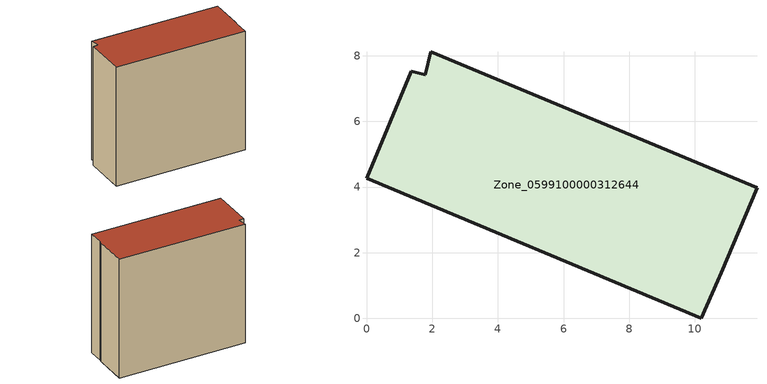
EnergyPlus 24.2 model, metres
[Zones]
Zone_0599100000312644
 floor ground (C_G): 11.89,3.98 10.8,1.39 10.69,1.16 10.19,0 0,4.26 1.37,7.52 1.79,7.42 1.95,8.13 z0
 wall outside (C_F): 0,4.26 10.19,0 10.69,1.16 10.8,1.39 11.89,3.98 1.95,8.13 1.79,7.42 1.37,7.52 0,4.26 z0:10.21
 roof outside (C_R): 1.79,7.42 1.37,7.52 0,4.26 10.19,0 10.69,1.16 10.8,1.39 11.89,3.98 1.95,8.13 z10.21
[BUILDING]
Pand.0599100000312644: North Axis=0; Terrain=City; Loads Convergence Tolerance Value=0.04; Temperature Convergence Tolerance Value=0.4; Solar Distribution=FullExterior; Maximum Number of Warmup Days=25; Minimum Number of Warmup Days=1
[Site:Location]
Rotterdam.The.Hague.AP_ZH_NLD Design_Conditions: Latitude=51.96; Longitude=4.45; Time Zone=1; Elevation=-4.5
[SITE:GROUNDTEMPERATURE:BUILDINGSURFACE]
18, 18, 18, 18, 18, 18, 18, 18, 18, 18, 18, 18
[MATERIAL] Thermal Absorptance=0.9; Solar Absorptance=0.7; Visible Absorptance=0.7
Name | Roughness | Thickness | Conductivity | Density | Specific Heat
G.TI.1946 | MediumSmooth | 0.15 | 1 | 540 | 1210
F.TI.1946 | Rough | 0.3 | 0.857143 | 1920 | 840
R.TI.1946 | MediumRough | 0.2 | 0.1 | 1500 | 1000
[CONSTRUCTION]
C_G: G.TI.1946
C_F: F.TI.1946
C_R: R.TI.1946
[ZONE]
Zone_0599100000312644: Type=1; Multiplier=1; Ceiling Height=Autocalculate; Volume=Autocalculate; Floor Area=autocalculate; Part of Total Floor Area=Yes
[ZONEINFILTRATION:DESIGNFLOWRATE]
Infil_Zone_0599100000312644: Zone or ZoneList or Space or SpaceList=Zone_0599100000312644; Schedule=AlwaysOn; Design Flow Rate Calculation Method=Flow/Area; Flow Rate per Floor Area=0.003; Constant Term Coefficient=1; Temperature Term Coefficient=0; Velocity Term Coefficient=0; Velocity Squared Term Coefficient=0
[HVACTEMPLATE:ZONE:IDEALLOADSAIRSYSTEM]
Zone_0599100000312644: Maximum Heating Supply Air Temperature=50; Minimum Cooling Supply Air Temperature=13; Maximum Heating Supply Air Humidity Ratio=0.0156; Minimum Cooling Supply Air Humidity Ratio=0.0077; Heating Limit=NoLimit; Cooling Limit=NoLimit; Dehumidification Control Type=ConstantSensibleHeatRatio; Cooling Sensible Heat Ratio=0.7; Dehumidification Setpoint=60; Humidification Control Type=None; Humidification Setpoint=30; Outdoor Air Method=None; Outdoor Air Flow Rate per Person=0.00944; Outdoor Air Flow Rate per Zone Floor Area=0; Outdoor Air Flow Rate per Zone=0; Demand Controlled Ventilation Type=None; Outdoor Air Economizer Type=NoEconomizer; Heat Recovery Type=None; Sensible Heat Recovery Effectiveness=0.7; Latent Heat Recovery Effectiveness=0.65
[ZONECONTROL:THERMOSTAT]
ThermostatControl_Zone_0599100000312644: Zone or ZoneList=Zone_0599100000312644; Control Type Schedule=DualSetpointControlType; Control 1=Thermostat_Zone_0599100000312644; Temperature Difference Between Cutout And Setpoint=0
[THERMOSTATSETPOINT:DUALSETPOINT]
Thermostat_Zone_0599100000312644: Heating Setpoint Temperature Schedule=HeatingSetpoint_Zone_0599100000312644; Cooling Setpoint Temperature Schedule=CoolingSetpoint_Zone_0599100000312644
[SCHEDULE:COMPACT]
HeatingSetpoint_Zone_0599100000312644: Through: 12/31, For: AllDays, Until: 24:00, 21
CoolingSetpoint_Zone_0599100000312644: Through: 12/31, For: AllDays, Until: 24:00, 24
DualSetpointControlType: Through: 12/31, For: AllDays, Until: 24:00, 4
AlwaysOn: Through: 12/31, For: AllDays, Until: 24:00, 1
